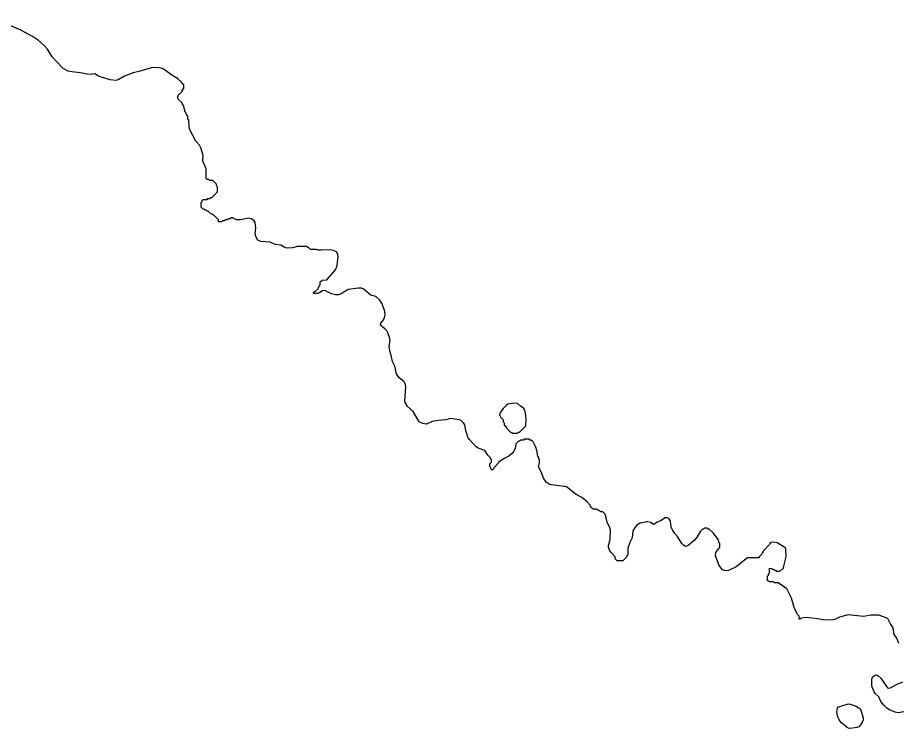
# Model space of a CAD drawing. Extents: x 474277 to 475042, y 254928 to 255625.
# Drawn here: x 474624.3 to 474694.8, y 255207.5 to 255264.4 of the extents above; entities that cross this region are included whole.
import ezdxf

# ---------------------------------------------------------------- set-up
doc = ezdxf.new("R2010")
doc.units = 0
doc.header["$MEASUREMENT"] = 0
doc.layers.add('BaseMapV2_DTM_export_MonNov09090547073261 — entities', color=1, linetype='CONTINUOUS')

msp = doc.modelspace()

# ---------------------------------------------------------------- linework, layer by layer
at = {"layer": 'BaseMapV2_DTM_export_MonNov09090547073261 — entities', "color": 15, "linetype": 'Continuous', "true_color": 0xb7484b}
for points in [[(474694.822, 255214.338, 84.5), (474694.649, 255214.751, 84.5), (474694.443, 255215.058, 84.5), (474694.353, 255215.594, 84.5), (474694.144, 255215.901, 84.5), (474693.962, 255216.285, 84.5), (474693.866, 255216.361, 84.5), (474693.212, 255216.6, 84.5), (474692.599, 255216.593, 84.5), (474691.985, 255216.496, 84.5), (474690.758, 255216.618, 84.5), (474690.452, 255216.558, 84.5), (474690.068, 255216.435, 84.5), (474689.685, 255216.267, 84.5), (474689.532, 255216.24, 84.5), (474688.918, 255216.202, 84.5), (474688.305, 255216.305, 84.5), (474687.385, 255216.405, 84.5), (474687.001, 255216.353, 84.5), (474686.925, 255216.28, 84.5), (474686.848, 255216.28, 84.5), (474686.84, 255216.515, 84.5), (474686.695, 255216.665, 84.5), (474686.428, 255217.205, 84.5), (474686.221, 255217.971, 84.5), (474685.851, 255218.703, 84.5), (474685.161, 255219.19, 84.5), (474684.854, 255219.195, 84.5), (474684.778, 255219.267, 84.5), (474684.471, 255219.273, 84.5), (474684.394, 255219.344, 84.5), (474684.315, 255219.352, 84.5), (474684.315, 255219.735, 84.5), (474684.386, 255219.812, 84.5), (474684.394, 255219.896, 84.5), (474684.463, 255219.965, 84.5), (474684.471, 255220.351, 84.5), (474684.632, 255220.348, 84.5), (474684.701, 255220.28, 84.5), (474684.778, 255220.276, 84.5), (474684.854, 255220.2, 84.5), (474684.931, 255220.2, 84.5), (474685.008, 255220.126, 84.5), (474685.084, 255220.123, 84.5), (474685.238, 255220.123, 84.5), (474685.468, 255220.25, 84.5), (474685.544, 255220.336, 84.5), (474685.621, 255220.53, 84.5), (474685.804, 255221.269, 84.5), (474685.778, 255221.882, 84.5), (474685.745, 255221.959, 84.5), (474685.621, 255222.078, 84.5), (474685.084, 255222.385, 84.5), (474684.778, 255222.438, 84.5), (474684.548, 255222.411, 84.5), (474684.479, 255222.342, 84.5), (474684.473, 255222.265, 84.5), (474683.942, 255221.729, 84.5), (474683.937, 255221.652, 84.5), (474683.866, 255221.575, 84.5), (474683.858, 255221.494, 84.5), (474683.635, 255221.269, 84.5), (474683.628, 255221.187, 84.5), (474682.707, 255221.187, 84.5), (474681.787, 255220.483, 84.5), (474681.174, 255220.18, 84.5), (474681.021, 255220.151, 84.5), (474680.867, 255220.166, 84.5), (474680.714, 255220.234, 84.5), (474680.435, 255220.578, 84.5), (474680.147, 255221.345, 84.5), (474680.177, 255221.626, 84.5), (474680.476, 255222.035, 84.5), (474680.476, 255222.342, 84.5), (474680.404, 255222.419, 84.5), (474680.399, 255222.572, 84.5), (474680.33, 255222.641, 84.5), (474680.322, 255222.725, 84.5), (474679.946, 255223.185, 84.5), (474679.64, 255223.488, 84.5), (474679.556, 255223.492, 84.5), (474679.487, 255223.561, 84.5), (474679.257, 255223.561, 84.5), (474679.188, 255223.492, 84.5), (474679.104, 255223.488, 84.5), (474678.95, 255223.336, 84.5), (474678.685, 255222.879, 84.5), (474678.43, 255222.572, 84.5), (474677.953, 255222.181, 84.5), (474677.8, 255222.109, 84.5), (474677.723, 255222.115, 84.5), (474677.57, 255222.212, 84.5), (474677.455, 255222.342, 84.5), (474677.11, 255222.904, 84.5), (474676.88, 255223.146, 84.5), (474676.727, 255223.378, 84.5), (474676.588, 255223.645, 84.5), (474676.539, 255224.106, 84.5), (474676.497, 255224.238, 84.5), (474676.42, 255224.337, 84.5), (474676.267, 255224.399, 84.5), (474676.113, 255224.383, 84.5), (474675.73, 255224.146, 84.5), (474675.423, 255224.026, 84.5), (474675.27, 255223.873, 84.5), (474675.116, 255223.873, 84.5), (474674.963, 255224.01, 84.5), (474674.733, 255224.084, 84.5), (474674.656, 255224.082, 84.5), (474674.12, 255223.978, 84.5), (474673.855, 255223.799, 84.5), (474673.605, 255223.492, 84.5), (474673.533, 255223.339, 84.5), (474673.465, 255222.802, 84.5), (474673.279, 255222.419, 84.5), (474673.127, 255221.959, 84.5), (474673.126, 255221.422, 84.5), (474673.054, 255221.345, 84.5), (474673.049, 255221.269, 84.5), (474672.74, 255220.957, 84.5), (474672.279, 255220.957, 84.5), (474672.124, 255221.115, 84.5), (474672.118, 255221.269, 84.5), (474671.762, 255221.652, 84.5), (474671.665, 255221.805, 84.5), (474671.587, 255222.035, 84.5), (474671.587, 255222.189, 84.5), (474671.706, 255222.649, 84.5), (474671.73, 255223.415, 84.5), (474671.666, 255223.663, 84.5), (474671.467, 255224.029, 84.5), (474671.359, 255224.522, 84.5), (474671.283, 255224.716, 84.5), (474671.129, 255224.868, 84.5), (474670.976, 255224.868, 84.5), (474670.899, 255224.941, 84.5), (474670.823, 255224.946, 84.5), (474670.746, 255225.021, 84.5), (474670.661, 255225.026, 84.5), (474670.593, 255225.094, 84.5), (474670.363, 255225.099, 84.5), (474670.286, 255225.171, 84.5), (474670.209, 255225.171, 84.5), (474670.206, 255225.256, 84.5), (474670.133, 255225.329, 84.5), (474670.102, 255225.409, 84.5), (474669.833, 255225.716, 84.5), (474669.453, 255226.022, 84.5), (474669.002, 255226.252, 84.5), (474668.234, 255226.866, 84.5), (474668.062, 255226.913, 84.5), (474666.989, 255227.039, 84.5), (474666.835, 255227.096, 84.5), (474666.605, 255227.254, 84.5), (474666.375, 255227.556, 84.5), (474666.222, 255228.035, 84.5), (474665.99, 255228.476, 84.5), (474666.064, 255228.783, 84.5), (474666.066, 255229.013, 84.5), (474665.977, 255229.243, 84.5), (474665.914, 255229.32, 84.5), (474665.842, 255229.78, 84.5), (474665.762, 255230.042, 84.5), (474665.532, 255230.542, 84.5), (474665.455, 255230.544, 84.5), (474665.379, 255230.619, 84.5), (474665.294, 255230.623, 84.5), (474665.225, 255230.692, 84.5), (474665.149, 255230.695, 84.5), (474664.842, 255230.692, 84.5), (474664.773, 255230.623, 84.5), (474664.535, 255230.615, 84.5), (474664.458, 255230.542, 84.5), (474664.382, 255230.542, 84.5), (474664.16, 255230.316, 84.5), (474664.101, 255229.933, 84.5), (474663.922, 255229.598, 84.5), (474663.615, 255229.338, 84.5), (474663.274, 255229.166, 84.5), (474662.78, 255228.859, 84.5), (474662.776, 255228.783, 84.5), (474662.396, 255228.399, 84.5), (474662.388, 255228.315, 84.5), (474662.312, 255228.242, 84.5), (474662.235, 255228.242, 84.5), (474662.158, 255228.315, 84.5), (474662.154, 255228.399, 84.5), (474662.078, 255228.476, 84.5), (474662.079, 255228.706, 84.5), (474662.227, 255228.859, 84.5), (474662.23, 255229.013, 84.5), (474662.094, 255229.243, 84.5), (474661.928, 255229.419, 84.5), (474661.675, 255229.78, 84.5), (474661.161, 255229.982, 84.5), (474660.984, 255230.086, 84.5), (474660.44, 255230.7, 84.5), (474660.34, 255230.853, 84.5), (474660.18, 255231.39, 84.5), (474660.084, 255231.85, 84.5), (474659.973, 255232.003, 84.5), (474659.781, 255232.181, 84.5), (474659.628, 255232.243, 84.5), (474658.938, 255232.335, 84.5), (474658.554, 255232.245, 84.5), (474657.941, 255232.194, 84.5), (474657.481, 255232.102, 84.5), (474657.021, 255231.879, 84.5), (474656.714, 255231.935, 84.5), (474656.484, 255232.051, 84.5), (474656.407, 255232.135, 84.5), (474655.947, 255232.906, 84.5), (474655.495, 255233.307, 84.5), (474655.305, 255233.613, 84.5), (474655.29, 255233.767, 84.5), (474655.361, 255234.84, 84.5), (474655.334, 255235.078, 84.5), (474655.211, 255235.3, 84.5), (474654.842, 255235.607, 84.5), (474654.633, 255235.914, 84.5), (474654.482, 255236.527, 84.5), (474654.31, 255236.91, 84.5), (474654.227, 255237.294, 84.5), (474654.075, 255237.754, 84.5), (474654.045, 255238.137, 84.5), (474654.121, 255238.597, 84.5), (474654.096, 255238.751, 84.5), (474653.924, 255239.211, 84.5), (474653.834, 255239.364, 84.5), (474653.699, 255239.517, 84.5), (474653.345, 255239.824, 84.5), (474653.34, 255239.901, 84.5), (474653.375, 255239.978, 84.5), (474653.57, 255240.249, 84.5), (474653.664, 255240.438, 84.5), (474653.716, 255240.668, 84.5), (474653.674, 255240.898, 84.5), (474653.477, 255241.511, 84.5), (474653.404, 255241.664, 84.5), (474653.264, 255241.848, 84.5), (474652.957, 255242.114, 84.5), (474652.574, 255242.229, 84.5), (474652.42, 255242.318, 84.5), (474651.96, 255242.737, 84.5), (474651.807, 255242.784, 84.5), (474651.577, 255242.78, 84.5), (474650.762, 255242.661, 84.5), (474650.197, 255242.326, 84.5), (474649.967, 255242.253, 84.5), (474649.737, 255242.252, 84.5), (474649.43, 255242.316, 84.5), (474648.893, 255242.581, 84.5), (474648.663, 255242.577, 84.5), (474648.514, 255242.431, 84.5), (474648.433, 255242.427, 84.5), (474648.356, 255242.35, 84.5), (474647.971, 255242.354, 84.5), (474647.973, 255242.434, 84.5), (474648.05, 255242.511, 84.5), (474648.126, 255242.512, 84.5), (474648.349, 255242.738, 84.5), (474648.354, 255242.815, 84.5), (474648.429, 255242.891, 84.5), (474648.433, 255242.976, 84.5), (474648.502, 255243.045, 84.5), (474648.51, 255243.278, 84.5), (474648.663, 255243.43, 84.5), (474649.047, 255243.436, 84.5), (474649.737, 255244.251, 84.5), (474649.884, 255244.578, 84.5), (474649.891, 255244.885, 84.5), (474649.963, 255245.268, 84.5), (474649.92, 255245.498, 84.5), (474649.813, 255245.682, 84.5), (474649.583, 255245.794, 84.5), (474649.277, 255245.841, 84.5), (474648.586, 255245.818, 84.5), (474648.356, 255245.83, 84.5), (474648.203, 255245.879, 84.5), (474647.743, 255245.88, 84.5), (474647.59, 255246.031, 84.5), (474647.513, 255246.032, 84.5), (474647.436, 255246.107, 84.5), (474646.67, 255246.109, 84.5), (474646.516, 255246.048, 84.5), (474646.286, 255246.009, 84.5), (474645.826, 255245.983, 84.5), (474645.673, 255246.035, 84.5), (474645.366, 255246.223, 84.5), (474644.906, 255246.274, 84.5), (474644.523, 255246.457, 84.5), (474643.756, 255246.507, 84.5), (474643.526, 255246.629, 84.5), (474643.373, 255246.911, 84.5), (474643.3, 255247.185, 84.5), (474643.355, 255247.568, 84.5), (474643.315, 255248.029, 84.5), (474643.215, 255248.182, 84.5), (474642.989, 255248.329, 84.5), (474642.759, 255248.39, 84.5), (474642.146, 255248.245, 84.5), (474641.992, 255248.236, 84.5), (474641.826, 255248.259, 84.5), (474641.532, 255248.404, 84.5), (474641.379, 255248.404, 84.5), (474641.302, 255248.332, 84.5), (474641.149, 255248.331, 84.5), (474641.072, 255248.256, 84.5), (474640.919, 255248.254, 84.5), (474640.842, 255248.18, 84.5), (474640.689, 255248.174, 84.5), (474640.612, 255248.101, 84.5), (474640.382, 255248.101, 84.5), (474640.374, 255248.259, 84.5), (474639.999, 255248.634, 84.5), (474639.922, 255248.637, 84.5), (474639.845, 255248.714, 84.5), (474639.769, 255248.716, 84.5), (474639.539, 255248.944, 84.5), (474639.462, 255248.944, 84.5), (474639.385, 255249.021, 84.5), (474639.309, 255249.022, 84.5), (474639.232, 255249.098, 84.5), (474639.155, 255249.099, 84.5), (474638.994, 255249.255, 84.5), (474639, 255249.639, 84.5), (474639.074, 255249.715, 84.5), (474639.079, 255249.794, 84.5), (474639.155, 255249.872, 84.5), (474639.462, 255249.877, 84.5), (474639.531, 255249.945, 84.5), (474639.692, 255249.95, 84.5), (474639.769, 255250.027, 84.5), (474639.845, 255250.03, 84.5), (474640.298, 255250.482, 84.5), (474640.301, 255250.866, 84.5), (474640.229, 255251.011, 84.5), (474640.224, 255251.096, 84.5), (474639.922, 255251.394, 84.5), (474639.684, 255251.402, 84.5), (474639.615, 255251.471, 84.5), (474639.462, 255251.477, 84.5), (474639.383, 255251.556, 84.5), (474639.383, 255252.322, 84.5), (474639.121, 255252.936, 84.5), (474639.141, 255253.396, 84.5), (474638.975, 255254.009, 84.5), (474638.849, 255254.224, 84.5), (474638.571, 255254.546, 84.5), (474638.085, 255255.466, 84.5), (474638.021, 255255.696, 84.5), (474637.997, 255256.233, 84.5), (474637.929, 255256.302, 84.5), (474637.921, 255256.54, 84.5), (474637.852, 255256.608, 84.5), (474637.847, 255256.693, 84.5), (474637.773, 255256.77, 84.5), (474637.771, 255256.846, 84.5), (474637.695, 255256.923, 84.5), (474637.691, 255257.076, 84.5), (474637.619, 255257.153, 84.5), (474637.614, 255257.383, 84.5), (474637.466, 255257.536, 84.5), (474637.46, 255257.613, 84.5), (474637.159, 255257.92, 84.5), (474637.154, 255257.996, 84.5), (474637.083, 255258.073, 84.5), (474637.154, 255258.15, 84.5), (474637.162, 255258.23, 84.5), (474637.46, 255258.533, 84.5), (474637.465, 255258.61, 84.5), (474637.614, 255258.763, 84.5), (474637.617, 255258.993, 84.5), (474637.614, 255259.07, 84.5), (474637.545, 255259.095, 84.5), (474637.39, 255259.3, 84.5), (474637.119, 255259.53, 84.5), (474637.077, 255259.607, 84.5), (474636.932, 255259.653, 84.5), (474636.702, 255259.797, 84.5), (474635.981, 255260.297, 84.5), (474635.782, 255260.389, 84.5), (474635.475, 255260.45, 84.5), (474635.015, 255260.412, 84.5), (474634.018, 255260.129, 84.5), (474633.558, 255260.028, 84.5), (474632.868, 255259.75, 84.5), (474632.339, 255259.453, 84.5), (474632.178, 255259.404, 84.5), (474631.706, 255259.453, 84.5), (474630.951, 255259.683, 84.5), (474630.772, 255259.76, 84.5), (474630.491, 255259.943, 84.5), (474630.108, 255259.889, 84.5), (474629.878, 255259.897, 84.5), (474629.341, 255260.022, 84.5), (474628.651, 255260.092, 84.5), (474628.344, 255260.161, 84.5), (474627.95, 255260.373, 84.5), (474627.406, 255260.91, 84.5), (474627.079, 255261.294, 84.5), (474626.695, 255261.907, 84.5), (474626.443, 255262.214, 84.5), (474625.991, 255262.597, 84.5), (474625.507, 255262.934, 84.5), (474624.56, 255263.44, 84.5), (474622.16, 255264.437, 84.5)], [(474664.305, 255231.168, 84.5), (474664.382, 255231.241, 84.5), (474664.458, 255231.241, 84.5), (474664.915, 255231.696, 84.5), (474664.955, 255231.773, 84.5), (474665.003, 255232.31, 84.5), (474664.948, 255232.77, 84.5), (474664.889, 255233, 84.5), (474664.807, 255233.153, 84.5), (474664.535, 255233.322, 84.5), (474664.289, 255233.537, 84.5), (474664.075, 255233.56, 84.5), (474663.538, 255233.483, 84.5), (474663.385, 255233.383, 84.5), (474663.146, 255233.153, 84.5), (474662.899, 255232.77, 84.5), (474662.856, 255232.617, 84.5), (474662.925, 255232.548, 84.5), (474662.933, 255232.463, 84.5), (474663.157, 255232.233, 84.5), (474663.163, 255232.08, 84.5), (474663.234, 255232.003, 84.5), (474663.24, 255231.85, 84.5), (474663.385, 255231.701, 84.5), (474663.389, 255231.62, 84.5), (474663.692, 255231.316, 84.5), (474663.768, 255231.241, 84.5), (474663.853, 255231.236, 84.5), (474663.922, 255231.168, 84.5), (474664.305, 255231.168, 84.5)], [(474695.206, 255208.87, 84.5), (474694.746, 255208.793, 84.5), (474694.516, 255208.836, 84.5), (474694.055, 255209.018, 84.5), (474693.842, 255209.154, 84.5), (474693.598, 255209.384, 84.5), (474693.379, 255209.69, 84.5), (474693.212, 255210.061, 84.5), (474692.905, 255210.333, 84.5), (474692.829, 255210.465, 84.5), (474692.676, 255210.841, 84.5), (474692.645, 255210.994, 84.5), (474692.637, 255211.377, 84.5), (474692.675, 255211.608, 84.5), (474692.752, 255211.696, 84.5), (474692.905, 255211.792, 84.5), (474693.059, 255211.813, 84.5), (474693.135, 255211.77, 84.5), (474693.365, 255211.548, 84.5), (474693.902, 255210.784, 84.5), (474693.979, 255210.749, 84.5), (474694.132, 255210.775, 84.5), (474694.669, 255211.079, 84.5), (474695.129, 255211.267, 84.5)], [(474691.089, 255207.543, 84.5), (474690.835, 255207.537, 84.5), (474690.682, 255207.613, 84.5), (474690.222, 255207.989, 84.5), (474690.033, 255208.234, 84.5), (474689.915, 255208.534, 84.5), (474689.858, 255208.847, 84.5), (474689.909, 255209.154, 84.5), (474689.992, 255209.272, 84.5), (474690.682, 255209.484, 84.5), (474690.835, 255209.496, 84.5), (474691.385, 255209.307, 84.5), (474691.602, 255209.19, 84.5), (474691.729, 255209.077, 84.5), (474691.954, 255208.387, 84.5), (474691.949, 255208.234, 84.5), (474691.902, 255208.08, 84.5), (474691.755, 255207.82, 84.5), (474691.602, 255207.672, 84.5), (474691.448, 255207.607, 84.5), (474691.089, 255207.543, 84.5)]]:
    msp.add_polyline3d(points, dxfattribs=at)

doc.saveas('drawing.dxf')
